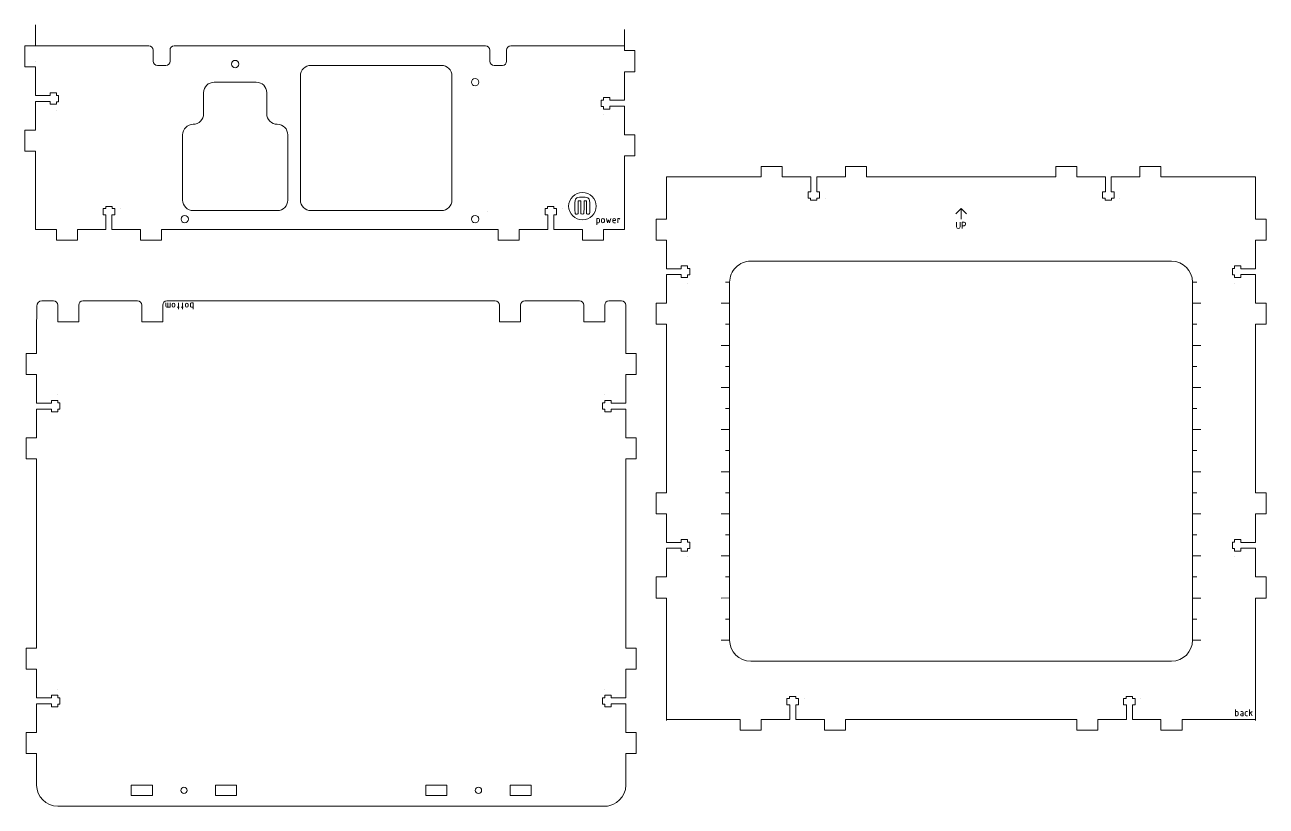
# Model space of a CAD drawing. Header units: millimetres. Extents: x -2445 to -1293, y -1870 to -500.
# Drawn here: x -2145 to -1555, y -1870 to -1499 of the extents above; entities that cross this region are included whole.
import ezdxf

# ---------------------------------------------------------------- set-up
doc = ezdxf.new("R2010")
doc.units = ezdxf.units.MM
doc.layers.get('0').update_dxf_attribs({"linetype": 'CONTINUOUS', "lineweight": 0, "true_color": 0x000000})
doc.layers.add('Drawings', color=4, linetype='CONTINUOUS', lineweight=0, true_color=0x00ffff)

# ---------------------------------------------------------------- blocks, each defined once
blk = doc.blocks.new('tgrips')
for p, q in [((0, 0), (10, 0)), ((10, 5), (20, 5)), ((10, 0), (10, 5)), ((20, 5), (20, 0)), ((20, 0), (33.58, 0)), ((33.58, 0), (33.58, -7)), ((36.4, -7), (36.4, 0)), ((36.4, 0), (50, 0)), ((50, 5), (60, 5)), ((50, 0), (50, 5)), ((60, 5), (60, 0)), ((60, 0), (70, 0)), ((70, 0), (70, 0)), ((32.25, -7), (32.25, -10)), ((33.58, -7), (32.25, -7)), ((32.25, -10), (33.5, -10)), ((33.5, -10), (33.5, -11)), ((33.5, -11), (36.5, -11)), ((37.75, -7), (36.4, -7)), ((36.5, -10), (37.75, -10)), ((36.5, -11), (36.5, -10)), ((37.75, -7), (37.75, -10)), ((40.5, -10), (40.5, -10))]:
    blk.add_line(p, q)
blk = doc.blocks.new('slot')
for p, q in [((5, 5), (15, 5)), ((5, 5), (5, 0)), ((5, 0), (15, 0)), ((15, 0), (15, 5)), ((45, 5), (45, 0)), ((45, 5), (55, 5)), ((55, 0), (55, 5)), ((45, 0), (55, 0))]:
    blk.add_line(p, q)
blk.add_circle((30, 2.5), 1.5)

msp = doc.modelspace()

# ---------------------------------------------------------------- linework, layer by layer
for p, q in [((-2140, -1508.87), (-2086, -1508.87)), ((-2074, -1508.87), (-1926, -1508.87)), ((-1914, -1508.87), (-1860, -1508.87)), ((-2140, -1516.12), (-2140, -1516.12)), ((-2084, -1516.12), (-2084, -1510.87)), ((-2076, -1510.87), (-2076, -1516.12)), ((-1924, -1516.12), (-1924, -1510.87)), ((-1916, -1510.87), (-1916, -1516.12)), ((-2078, -1518.12), (-2082, -1518.12)), ((-1947, -1518.12), (-2009, -1518.12)), ((-1918, -1518.12), (-1922, -1518.12)), ((-2037, -1526.12), (-2055, -1526.12)), ((-2035, -1526.12), (-2037, -1526.12)), ((-2014, -1523.12), (-2014, -1582.12)), ((-1942, -1523.12), (-1942, -1582.12)), ((-2060, -1531.12), (-2060, -1541.12)), ((-2030, -1541.12), (-2030, -1531.12)), ((-2070, -1582.12), (-2070, -1551.12)), ((-2065, -1546.12), (-2065, -1546.12)), ((-2025, -1546.12), (-2025, -1546.12)), ((-2020, -1582.12), (-2020, -1551.12)), ((-2140, -1568.87), (-2140, -1596.12)), ((-1860, -1571.13), (-1860, -1596.12)), ((-1840, -1571.13), (-1840, -1581.13)), ((-1817, -1571.13), (-1840, -1571.13)), ((-1805, -1571.13), (-1817, -1571.13)), ((-1735, -1571.13), (-1665, -1571.13)), ((-1595, -1571.13), (-1592.75, -1571.13)), ((-1583, -1571.13), (-1592.75, -1571.13)), ((-1583, -1571.13), (-1560, -1571.13)), ((-1560, -1571.13), (-1560, -1581.13)), ((-1560, -1583.13), (-1560, -1591.13)), ((-2065, -1587.12), (-2025, -1587.12)), ((-2009, -1587.12), (-1947, -1587.12)), ((-1925, -1587.5), (-1925, -1587.5)), ((-1930, -1596.12), (-2070, -1596.12)), ((-1800, -1611.12), (-1600, -1611.12)), ((-1810, -1791.13), (-1810, -1621.13)), ((-1590, -1621.13), (-1590, -1791.13)), ((-2139.37, -1632.5), (-2139.38, -1645)), ((-2136.87, -1630), (-2131.37, -1630)), ((-2129.38, -1640), (-2129.38, -1632)), ((-2119.38, -1632), (-2119.38, -1640)), ((-2117.5, -1630), (-2091.37, -1630)), ((-2089.37, -1640), (-2089.37, -1632)), ((-2079.37, -1632), (-2079.37, -1640)), ((-2077.5, -1630), (-1921.38, -1630)), ((-1919.37, -1640), (-1919.37, -1632)), ((-1909.37, -1632), (-1909.37, -1640)), ((-1907.38, -1630), (-1881.38, -1630)), ((-1879.37, -1640), (-1879.37, -1632)), ((-1869.38, -1632), (-1869.38, -1640)), ((-1867.38, -1630), (-1861.38, -1630)), ((-1859.38, -1632), (-1859.38, -1645)), ((-2119.38, -1640), (-2129.38, -1640)), ((-2079.37, -1640), (-2089.37, -1640)), ((-1909.37, -1640), (-1919.37, -1640)), ((-1869.38, -1640), (-1879.37, -1640)), ((-1840, -1651.13), (-1840, -1711.13)), ((-1560, -1651.13), (-1560, -1711.13)), ((-1859.38, -1705), (-1859.38, -1715)), ((-2139.38, -1715), (-2139.38, -1785)), ((-1859.38, -1715), (-1859.38, -1785)), ((-1840, -1781.13), (-1840, -1829.38)), ((-1560, -1781.13), (-1560, -1829.38)), ((-1600, -1801.13), (-1800, -1801.13)), ((-1815, -1828.88), (-1840, -1828.88)), ((-1805, -1828.88), (-1805, -1828.88)), ((-1655, -1828.88), (-1745, -1828.88)), ((-1560, -1828.88), (-1585, -1828.88)), ((-2139.38, -1860), (-2139.38, -1855)), ((-1859.38, -1855), (-1859.38, -1860)), ((-2129.38, -1870), (-1868.13, -1870))]:
    msp.add_line(p, q)
for centre in [(-2045, -1517.5), (-1931, -1526.12), (-2069, -1591.13), (-1931, -1591.13)]:
    msp.add_circle(centre, 1.75)
for centre, radius, start, end in [((-2086, -1510.87), 2, 0, 90), ((-2074, -1510.87), 2, 90, 180), ((-1926, -1510.87), 2, 0, 90), ((-1914, -1510.87), 2, 90, 180), ((-2082, -1516.12), 2, 180, 270), ((-2078, -1516.12), 2, 270, 0), ((-1922, -1516.12), 2, 180, 270), ((-1918, -1516.12), 2, 270, 0), ((-2009, -1523.12), 5, 90, 180), ((-1947, -1523.12), 5, 0, 90), ((-2055, -1531.12), 5, 90, 180), ((-2035, -1531.12), 5, 0, 90), ((-2065, -1541.12), 5, 270, 0), ((-2025, -1541.12), 5, 180, 270), ((-2065, -1551.12), 5, 90, 180), ((-2025, -1551.12), 5, 0, 90), ((-2065, -1582.12), 5, 180, 270), ((-2025, -1582.12), 5, 270, 0), ((-2009, -1582.12), 5, 180, 270), ((-1947, -1582.12), 5, 270, 0), ((-1800, -1621.13), 10, 90, 180.00014), ((-1600, -1621.13), 10, 0, 90), ((-2136.87, -1632.5), 2.5, 90, 179.9809), ((-2131.37, -1632), 2, 360, 90), ((-2117.44, -1631.94), 1.94, 91.84761, 181.84761), ((-2091.37, -1632), 2, 360, 90), ((-2077.44, -1631.94), 1.94, 91.84761, 181.84761), ((-1921.38, -1632), 2, 0, 90), ((-1907.38, -1632), 2, 90, 180), ((-1881.38, -1632), 2, 0, 90), ((-1867.38, -1632), 2, 90, 180), ((-1861.38, -1632), 2, 0, 90), ((-1800, -1791.13), 10, 180, 270), ((-1600, -1791.13), 10, 270, 0), ((-2129.38, -1860), 10, 180, 270), ((-1869.38, -1860), 10, 270, 360)]:
    msp.add_arc(centre, radius, start, end)
at = {"layer": 'Drawings', "lineweight": 5}
for p, q in [((-1881.39, -1582.4), (-1881.97, -1582.4)), ((-1881.97, -1582.4), (-1881.97, -1585.36)), ((-1880.8, -1582.4), (-1881.39, -1582.4)), ((-1880.78, -1585.42), (-1880.8, -1582.4)), ((-1880.76, -1588.43), (-1880.78, -1585.42)), ((-1879.23, -1585.42), (-1879.25, -1588.43)), ((-1879.21, -1582.4), (-1879.23, -1585.42)), ((-1878.62, -1582.4), (-1879.21, -1582.4)), ((-1878.04, -1582.4), (-1878.62, -1582.4)), ((-1878.04, -1585.36), (-1878.04, -1582.4)), ((-1883.17, -1588.74), (-1883.17, -1588.74)), ((-1880.52, -1588.63), (-1880.76, -1588.43)), ((-1879.25, -1588.43), (-1879.49, -1588.63))]:
    msp.add_line(p, q, dxfattribs=at)
at = {"layer": 'Drawings'}
for p, q in [((-1700, -1586.12), (-1702.5, -1588.62)), ((-1700, -1591.13), (-1700, -1586.12)), ((-1700, -1586.12), (-1697.5, -1588.62)), ((-1872.38, -1590.89), (-1873.21, -1590.89)), ((-1873.21, -1590.89), (-1873.21, -1593.89)), ((-1873.21, -1592.89), (-1872.38, -1592.89)), ((-1871.88, -1592.39), (-1871.88, -1591.39)), ((-1870.88, -1591.55), (-1870.88, -1592.22)), ((-1869.55, -1592.22), (-1869.55, -1591.55)), ((-1868.55, -1590.89), (-1868.05, -1592.89)), ((-1868.05, -1592.89), (-1867.55, -1591.55)), ((-1867.55, -1591.55), (-1867.05, -1592.89)), ((-1867.05, -1592.89), (-1866.55, -1590.89)), ((-1865.55, -1591.55), (-1865.55, -1592.39)), ((-1865.55, -1591.89), (-1864.21, -1591.89)), ((-1865.05, -1592.89), (-1864.21, -1592.89)), ((-1864.21, -1591.89), (-1864.21, -1591.55)), ((-1863.21, -1592.89), (-1863.21, -1590.89)), ((-1863.21, -1590.89), (-1862.55, -1590.89)), ((-1702.17, -1592.62), (-1702.17, -1594.79)), ((-1700.5, -1594.79), (-1700.5, -1592.62)), ((-1699.5, -1595.62), (-1699.5, -1592.62)), ((-1699.5, -1592.62), (-1698.5, -1592.62)), ((-1698.5, -1594.29), (-1699.5, -1594.29)), ((-1697.83, -1593.29), (-1697.83, -1593.62)), ((-1810, -1621.13), (-1812, -1621.13)), ((-1588, -1621.13), (-1590, -1621.13)), ((-2078, -1632.5), (-2078, -1631)), ((-2076, -1633), (-2077.5, -1633)), ((-2077, -1633), (-2077, -1631)), ((-2076, -1631), (-2076, -1633)), ((-2075, -1631.67), (-2075, -1632.33)), ((-2073.67, -1632.33), (-2073.67, -1631.67)), ((-2071.67, -1633), (-2072.67, -1633)), ((-2072, -1634), (-2072, -1631)), ((-2069.67, -1633), (-2070.67, -1633)), ((-2070, -1634), (-2070, -1631)), ((-2068.67, -1631.67), (-2068.67, -1632.33)), ((-2067.33, -1632.33), (-2067.33, -1631.67)), ((-2066.33, -1631.5), (-2066.33, -1632.5)), ((-2065, -1631), (-2065.83, -1631)), ((-2065.83, -1633), (-2065, -1633)), ((-2065, -1634), (-2065, -1631)), ((-1810, -1631.13), (-1814, -1631.13)), ((-1586, -1631.13), (-1590, -1631.13)), ((-1810, -1641.13), (-1812, -1641.13)), ((-1588, -1641.13), (-1590, -1641.13)), ((-1810, -1651.13), (-1814, -1651.13)), ((-1586, -1651.13), (-1590, -1651.13)), ((-1810, -1661.13), (-1812, -1661.13)), ((-1588, -1661.13), (-1590, -1661.13)), ((-1810, -1671.13), (-1814, -1671.13)), ((-1586, -1671.13), (-1590, -1671.13)), ((-1810, -1681.13), (-1812, -1681.13)), ((-1588, -1681.13), (-1590, -1681.13)), ((-1810, -1691.13), (-1814, -1691.13)), ((-1586, -1691.13), (-1590, -1691.13)), ((-1810, -1701.13), (-1812, -1701.13)), ((-1588, -1701.13), (-1590, -1701.13)), ((-1810, -1711.13), (-1814, -1711.13)), ((-1586, -1711.13), (-1590, -1711.13)), ((-1810, -1721.13), (-1812, -1721.13)), ((-1588, -1721.13), (-1590, -1721.13)), ((-1810, -1731.13), (-1814, -1731.13)), ((-1586, -1731.13), (-1590, -1731.13)), ((-1810, -1741.13), (-1812, -1741.13)), ((-1588, -1741.13), (-1590, -1741.13)), ((-1810, -1751.13), (-1814, -1751.13)), ((-1586, -1751.13), (-1590, -1751.13)), ((-1810, -1761.12), (-1812, -1761.13)), ((-1588, -1761.12), (-1590, -1761.13)), ((-1810, -1771.12), (-1814, -1771.13)), ((-1586, -1771.13), (-1590, -1771.13)), ((-1810, -1781.13), (-1812, -1781.13)), ((-1588, -1781.13), (-1590, -1781.13)), ((-1810, -1791.13), (-1814, -1791.13)), ((-1586, -1791.13), (-1590, -1791.13)), ((-1569.59, -1824.11), (-1569.59, -1827.11)), ((-1568.76, -1825.11), (-1569.59, -1825.11)), ((-1569.59, -1827.11), (-1568.76, -1827.11)), ((-1568.26, -1826.61), (-1568.26, -1825.61)), ((-1567.09, -1825.11), (-1566.43, -1825.11)), ((-1566.76, -1826.11), (-1565.93, -1826.11)), ((-1565.93, -1827.11), (-1566.76, -1827.11)), ((-1565.93, -1825.61), (-1565.93, -1827.11)), ((-1564.93, -1825.61), (-1564.93, -1826.61)), ((-1563.93, -1825.11), (-1564.43, -1825.11)), ((-1564.43, -1827.11), (-1563.93, -1827.11)), ((-1562.93, -1824.11), (-1562.93, -1827.11)), ((-1562.93, -1825.95), (-1561.59, -1825.11)), ((-1562.48, -1825.67), (-1561.59, -1827.11))]:
    msp.add_line(p, q, dxfattribs=at)
msp.add_circle((-1880, -1585), 6.52, dxfattribs=at)
for centre, radius, start, end in [((-1872.38, -1591.39), 0.5, 0, 90), ((-1872.38, -1592.39), 0.5, 270, 0), ((-1870.21, -1591.55), 0.667, 0, 180), ((-1870.21, -1592.22), 0.667, 180, 0), ((-1864.88, -1591.55), 0.667, 0, 180), ((-1865.05, -1592.39), 0.5, 180, 270), ((-1862.55, -1591.22), 0.333, 0, 90), ((-1698.5, -1593.29), 0.667, 0, 90), ((-1701.33, -1594.79), 0.833, 180, 0), ((-1698.5, -1593.62), 0.667, 270, 0), ((-2077.5, -1632.5), 0.5, 180, 270), ((-2074.33, -1631.67), 0.667, 360, 180), ((-2074.33, -1632.33), 0.667, 180, 360), ((-2068, -1631.67), 0.667, 360, 180), ((-2068, -1632.33), 0.667, 180, 360), ((-2065.83, -1631.5), 0.5, 90, 180), ((-2065.83, -1632.5), 0.5, 180, 270), ((-1568.76, -1825.61), 0.5, 0, 90), ((-1568.76, -1826.61), 0.5, 270, 0), ((-1566.76, -1826.61), 0.5, 90, 270), ((-1566.43, -1825.61), 0.5, 0, 90), ((-1564.43, -1825.61), 0.5, 90, 180), ((-1564.43, -1826.61), 0.5, 180, 270)]:
    msp.add_arc(centre, radius, start, end, dxfattribs=at)
at = {"layer": 'Drawings', "lineweight": 5}
for points in [[(-1883.03, -1581.35), (-1882.52, -1580.79), (-1882.22, -1580.73), (-1880, -1580.73)], [(-1880, -1580.73), (-1877.87, -1580.73), (-1877.53, -1580.8), (-1877.03, -1581.29)], [(-1883.55, -1585.33), (-1883.55, -1582.14), (-1883.52, -1581.87), (-1883.03, -1581.35)], [(-1883.17, -1588.74), (-1883.52, -1588.53), (-1883.55, -1588.23), (-1883.55, -1585.33)], [(-1881.97, -1585.36), (-1881.97, -1586.99), (-1881.99, -1588.38), (-1882.02, -1588.45)], [(-1877.99, -1588.45), (-1878.02, -1588.38), (-1878.04, -1586.99), (-1878.04, -1585.36)], [(-1877.03, -1581.29), (-1876.49, -1581.82), (-1876.46, -1582.03), (-1876.46, -1585.26)], [(-1876.46, -1585.26), (-1876.46, -1588.26), (-1876.49, -1588.54), (-1876.86, -1588.74)], [(-1882.02, -1588.45), (-1882.14, -1588.76), (-1882.83, -1588.93), (-1883.17, -1588.74)], [(-1879.49, -1588.63), (-1879.8, -1588.9), (-1880.21, -1588.9), (-1880.52, -1588.63)], [(-1876.86, -1588.74), (-1877.21, -1588.93), (-1877.87, -1588.76), (-1877.99, -1588.45)]]:
    msp.add_open_spline(points, degree=3, dxfattribs=at)

# ---------------------------------------------------------------- block references
at = {"yscale": -1}
for p, rotation in [((-2140, -1498.88), 269.9999999999987), ((-1840, -1581.13), 270), ((-2140, -1596.12), 360), ((-1930, -1596.12), 360), ((-1859.38, -1715), 90), ((-1840, -1711.13), 270), ((-1859.38, -1855), 90), ((-1815, -1828.88), 360), ((-1655, -1828.88), 360)]:
    msp.add_blockref('tgrips', p, dxfattribs=dict(at, rotation=rotation))
for name, p, rotation in [('tgrips', (-1860, -1501.12), 270), ('tgrips', (-1560, -1581.13), 270), ('tgrips', (-2139.38, -1715), 90), ('tgrips', (-1560, -1711.13), 270), ('tgrips', (-2139.38, -1855), 90), ('slot', (-2099.38, -1865), 360), ('slot', (-1959.38, -1865), 360)]:
    msp.add_blockref(name, p, dxfattribs=dict(rotation=rotation))
for p in [(-1805, -1571.13), (-1665, -1571.13)]:
    msp.add_blockref('tgrips', p)

doc.saveas('drawing.dxf')
